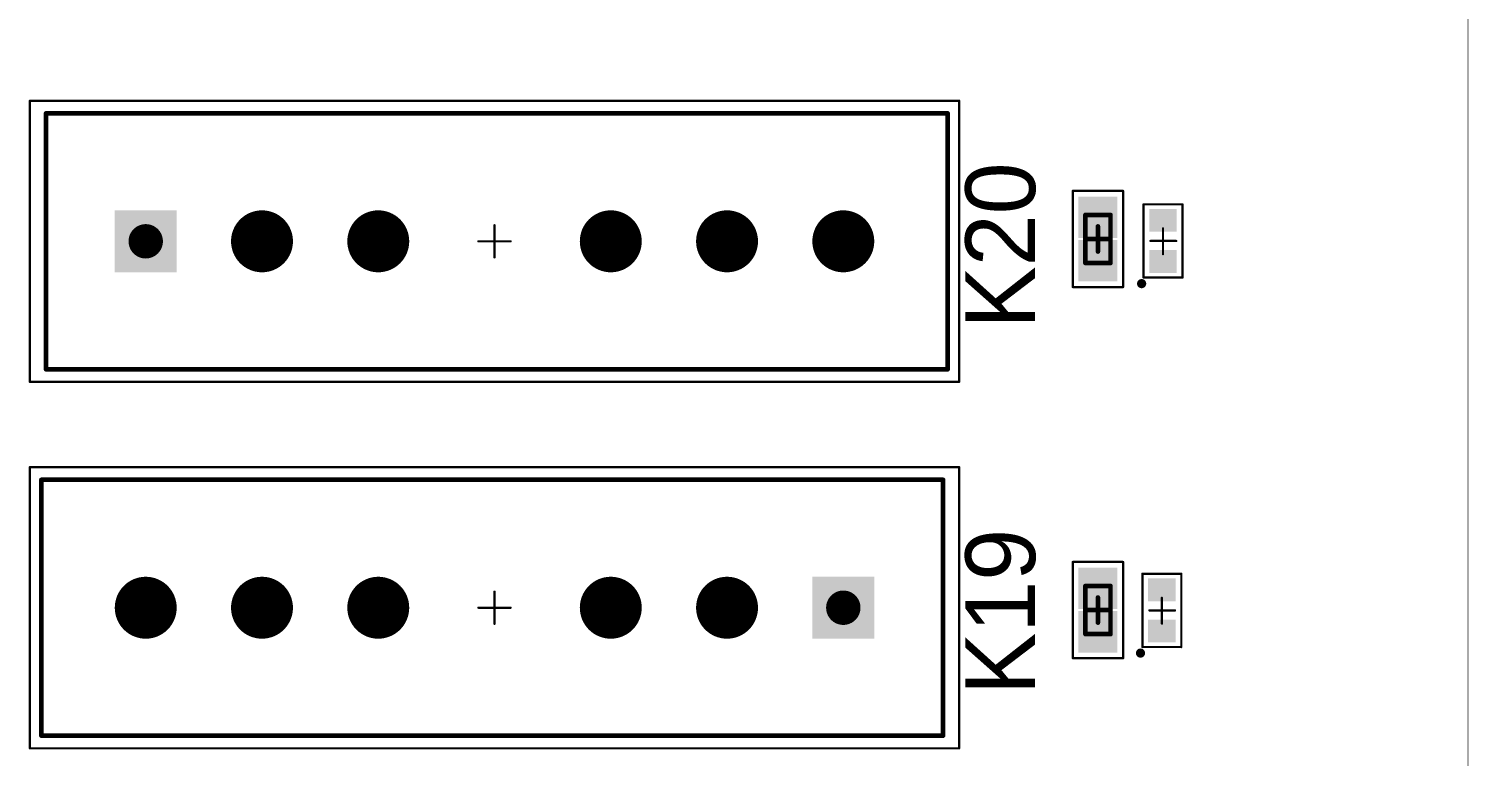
# Model space of a CAD drawing. Header units: millimetres. Extents: x -6 to 100, y 0 to 100.
# Drawn here: x 68.56 to 100.01, y 60.77 to 76.65 of the extents above; entities that cross this region are included whole.
import ezdxf

# ---------------------------------------------------------------- set-up
doc = ezdxf.new("R2010")
doc.units = ezdxf.units.MM
for name, color, linetype in [('BottomLayer', 5, 'Continuous'), ('BottomSolder', 6, 'Continuous'), ('Mechanical1', 6, 'Continuous'), ('Mechanical13', 56, 'Continuous'), ('Mechanical15', 56, 'Continuous'), ('PadHoleLayer', 156, 'Continuous'), ('TopLayer', 1, 'Continuous'), ('TopOverlay', 2, 'Continuous'), ('TopPaste', 8, 'Continuous'), ('TopSolder', 216, 'Continuous')]:
    doc.layers.add(name, color=color, linetype=linetype)

# ---------------------------------------------------------------- blocks, each defined once
blk = doc.blocks.new('RESC1005X04M_10')
at = {"layer": 'Mechanical13', "const_width": 0.1}
for points in [[(-0.525, 0.275), (-0.525, -0.275)], [(-0.525, 0.275), (0.525, 0.275)], [(0.525, 0.275), (0.525, -0.275)], [(-0.525, -0.275), (0.525, -0.275)]]:
    blk.add_lwpolyline(points, dxfattribs=at)
at = {"layer": 'Mechanical13', "const_width": 0.05}
for points in [[(-0.55, 0.275, 1), (-0.5, 0.275, 1)], [(-0.55, 0.275, 1), (-0.5, 0.275, 1)], [(0.5, 0.275, 1), (0.55, 0.275, 1)], [(0.5, 0.275, 1), (0.55, 0.275, 1)], [(-0.55, -0.275, 1), (-0.5, -0.275, 1)], [(-0.55, -0.275, 1), (-0.5, -0.275, 1)], [(0.5, -0.275, 1), (0.55, -0.275, 1)], [(0.5, -0.275, 1), (0.55, -0.275, 1)]]:
    blk.add_lwpolyline(points, format="xyb", close=True, dxfattribs=at)
at = {"layer": 'Mechanical15'}
for points, const_width in [([(-1.05, 0.55), (-1.05, -0.55)], 0.05), ([(-1.05, 0.55), (1.05, 0.55)], 0.05), ([(0, 0.275), (0, -0.275)], 0.1), ([(1.05, 0.55), (1.05, -0.55)], 0.05), ([(-0.275, 0), (0.275, 0)], 0.1), ([(-1.05, -0.55), (1.05, -0.55)], 0.05)]:
    blk.add_lwpolyline(points, dxfattribs=dict(at, const_width=const_width))
for points, const_width in [([(-1.062, 0.55, 1), (-1.038, 0.55, 1)], 0.025), ([(-1.062, 0.55, 1), (-1.038, 0.55, 1)], 0.025), ([(-0.025, 0.275, 1), (0.025, 0.275, 1)], 0.05), ([(1.038, 0.55, 1), (1.062, 0.55, 1)], 0.025), ([(1.038, 0.55, 1), (1.062, 0.55, 1)], 0.025), ([(-0.3, 0, 1), (-0.25, 0, 1)], 0.05), ([(0.25, 0, 1), (0.3, 0, 1)], 0.05), ([(-0.025, -0.275, 1), (0.025, -0.275, 1)], 0.05), ([(-1.062, -0.55, 1), (-1.038, -0.55, 1)], 0.025), ([(-1.062, -0.55, 1), (-1.038, -0.55, 1)], 0.025), ([(1.038, -0.55, 1), (1.062, -0.55, 1)], 0.025), ([(1.038, -0.55, 1), (1.062, -0.55, 1)], 0.025)]:
    blk.add_lwpolyline(points, format="xyb", close=True, dxfattribs=dict(at, const_width=const_width))
at = {"layer": 'TopLayer'}
for points in [[(-0.125, -0.325), (-0.125, 0.325), (-0.825, -0.325), (-0.825, 0.325)], [(0.825, -0.325), (0.825, 0.325), (0.125, -0.325), (0.125, 0.325)]]:
    blk.add_solid(points, dxfattribs=at)
at = {"layer": 'TopPaste'}
for points in [[(-0.125, -0.325), (-0.125, 0.325), (-0.825, -0.325), (-0.825, 0.325)], [(0.825, -0.325), (0.825, 0.325), (0.125, -0.325), (0.125, 0.325)]]:
    blk.add_solid(points, dxfattribs=at)
at = {"layer": 'TopSolder'}
for points in [[(-0.023, -0.427), (-0.023, 0.427), (-0.927, -0.427), (-0.927, 0.427)], [(0.927, -0.427), (0.927, 0.427), (0.023, -0.427), (0.023, 0.427)]]:
    blk.add_solid(points, dxfattribs=at)
blk = doc.blocks.new('RESC1005X04M_23')
at = {"layer": 'Mechanical13', "const_width": 0.1}
for points in [[(-0.525, 0.275), (-0.525, -0.275)], [(-0.525, 0.275), (0.525, 0.275)], [(0.525, 0.275), (0.525, -0.275)], [(-0.525, -0.275), (0.525, -0.275)]]:
    blk.add_lwpolyline(points, dxfattribs=at)
at = {"layer": 'Mechanical13', "const_width": 0.05}
for points in [[(-0.55, 0.275, 1), (-0.5, 0.275, 1)], [(-0.55, 0.275, 1), (-0.5, 0.275, 1)], [(0.5, 0.275, 1), (0.55, 0.275, 1)], [(0.5, 0.275, 1), (0.55, 0.275, 1)], [(-0.55, -0.275, 1), (-0.5, -0.275, 1)], [(-0.55, -0.275, 1), (-0.5, -0.275, 1)], [(0.5, -0.275, 1), (0.55, -0.275, 1)], [(0.5, -0.275, 1), (0.55, -0.275, 1)]]:
    blk.add_lwpolyline(points, format="xyb", close=True, dxfattribs=at)
at = {"layer": 'Mechanical15'}
for points, const_width in [([(-1.05, 0.55), (-1.05, -0.55)], 0.05), ([(-1.05, 0.55), (1.05, 0.55)], 0.05), ([(0, 0.275), (0, -0.275)], 0.1), ([(1.05, 0.55), (1.05, -0.55)], 0.05), ([(-0.275, 0), (0.275, 0)], 0.1), ([(-1.05, -0.55), (1.05, -0.55)], 0.05)]:
    blk.add_lwpolyline(points, dxfattribs=dict(at, const_width=const_width))
for points, const_width in [([(-1.062, 0.55, 1), (-1.038, 0.55, 1)], 0.025), ([(-1.062, 0.55, 1), (-1.038, 0.55, 1)], 0.025), ([(-0.025, 0.275, 1), (0.025, 0.275, 1)], 0.05), ([(1.038, 0.55, 1), (1.062, 0.55, 1)], 0.025), ([(1.038, 0.55, 1), (1.062, 0.55, 1)], 0.025), ([(-0.3, 0, 1), (-0.25, 0, 1)], 0.05), ([(0.25, 0, 1), (0.3, 0, 1)], 0.05), ([(-0.025, -0.275, 1), (0.025, -0.275, 1)], 0.05), ([(-1.062, -0.55, 1), (-1.038, -0.55, 1)], 0.025), ([(-1.062, -0.55, 1), (-1.038, -0.55, 1)], 0.025), ([(1.038, -0.55, 1), (1.062, -0.55, 1)], 0.025), ([(1.038, -0.55, 1), (1.062, -0.55, 1)], 0.025)]:
    blk.add_lwpolyline(points, format="xyb", close=True, dxfattribs=dict(at, const_width=const_width))
at = {"layer": 'TopLayer'}
for points in [[(-0.125, -0.325), (-0.125, 0.325), (-0.825, -0.325), (-0.825, 0.325)], [(0.825, -0.325), (0.825, 0.325), (0.125, -0.325), (0.125, 0.325)]]:
    blk.add_solid(points, dxfattribs=at)
at = {"layer": 'TopPaste'}
for points in [[(-0.125, -0.325), (-0.125, 0.325), (-0.825, -0.325), (-0.825, 0.325)], [(0.825, -0.325), (0.825, 0.325), (0.125, -0.325), (0.125, 0.325)]]:
    blk.add_solid(points, dxfattribs=at)
at = {"layer": 'TopSolder'}
for points in [[(-0.023, -0.427), (-0.023, 0.427), (-0.927, -0.427), (-0.927, 0.427)], [(0.927, -0.427), (0.927, 0.427), (0.023, -0.427), (0.023, 0.427)]]:
    blk.add_solid(points, dxfattribs=at)
blk = doc.blocks.new('SIP564W40P254L1980H810Q6___C______36')
at = {"layer": 'BottomLayer', "const_width": 0.575}
for points in [[(-5.368, 0, 1), (-4.792, 0, 1)], [(-2.828, 0, 1), (-2.252, 0, 1)], [(2.252, 0, 1), (2.828, 0, 1)], [(4.792, 0, 1), (5.368, 0, 1)], [(7.332, 0, 1), (7.908, 0, 1)]]:
    blk.add_lwpolyline(points, format="xyb", close=True, dxfattribs=at)
at = {"layer": 'BottomLayer'}
blk.add_solid([(-8.195, 0.575), (-8.195, -0.575), (-7.045, 0.575), (-7.045, -0.575)], dxfattribs=at)
at = {"layer": 'BottomSolder', "const_width": 0.677}
for points in [[(-5.418, 0, 1), (-4.742, 0, 1)], [(-2.878, 0, 1), (-2.202, 0, 1)], [(2.202, 0, 1), (2.878, 0, 1)], [(4.742, 0, 1), (5.418, 0, 1)], [(7.282, 0, 1), (7.958, 0, 1)]]:
    blk.add_lwpolyline(points, format="xyb", close=True, dxfattribs=at)
at = {"layer": 'BottomSolder'}
blk.add_solid([(-8.297, 0.677), (-8.297, -0.677), (-6.943, 0.677), (-6.943, -0.677)], dxfattribs=at)
at = {"layer": 'Mechanical13', "const_width": 0.1}
for points in [[(-9.8, -2.794), (-9.8, 2.794)], [(-9.8, 2.794), (9.9, 2.794)], [(9.9, -2.794), (9.9, 2.794)], [(-9.8, -2.794), (9.9, -2.794)]]:
    blk.add_lwpolyline(points, dxfattribs=at)
at = {"layer": 'Mechanical13', "const_width": 0.05}
for points in [[(-9.825, 2.794, 1), (-9.775, 2.794, 1)], [(-9.825, 2.794, 1), (-9.775, 2.794, 1)], [(9.875, 2.794, 1), (9.925, 2.794, 1)], [(9.875, 2.794, 1), (9.925, 2.794, 1)], [(-9.825, -2.794, 1), (-9.775, -2.794, 1)], [(-9.825, -2.794, 1), (-9.775, -2.794, 1)], [(9.875, -2.794, 1), (9.925, -2.794, 1)], [(9.875, -2.794, 1), (9.925, -2.794, 1)]]:
    blk.add_lwpolyline(points, format="xyb", close=True, dxfattribs=at)
at = {"layer": 'Mechanical15', "const_width": 0.05}
for points in [[(-10.15, -3.07), (-10.15, 3.07)], [(-10.15, 3.07), (10.15, 3.07)], [(10.15, -3.07), (10.15, 3.07)], [(0, -0.35), (0, 0.35)], [(-0.35, 0), (0.35, 0)], [(-10.15, -3.07), (10.15, -3.07)]]:
    blk.add_lwpolyline(points, dxfattribs=at)
at = {"layer": 'Mechanical15', "const_width": 0.025}
for points in [[(-10.163, 3.07, 1), (-10.138, 3.07, 1)], [(-10.163, 3.07, 1), (-10.138, 3.07, 1)], [(10.138, 3.07, 1), (10.163, 3.07, 1)], [(10.138, 3.07, 1), (10.163, 3.07, 1)], [(-0.013, 0.35, 1), (0.013, 0.35, 1)], [(-0.363, 0, 1), (-0.338, 0, 1)], [(0.338, 0, 1), (0.363, 0, 1)], [(-0.013, -0.35, 1), (0.013, -0.35, 1)], [(-10.163, -3.07, 1), (-10.138, -3.07, 1)], [(-10.163, -3.07, 1), (-10.138, -3.07, 1)], [(10.138, -3.07, 1), (10.163, -3.07, 1)], [(10.138, -3.07, 1), (10.163, -3.07, 1)]]:
    blk.add_lwpolyline(points, format="xyb", close=True, dxfattribs=at)
at = {"layer": 'PadHoleLayer', "const_width": 0.375}
for points in [[(-7.808, 0, 1), (-7.432, 0, 1)], [(-5.268, 0, 1), (-4.892, 0, 1)], [(-2.728, 0, 1), (-2.352, 0, 1)], [(2.352, 0, 1), (2.728, 0, 1)], [(4.892, 0, 1), (5.268, 0, 1)], [(7.432, 0, 1), (7.808, 0, 1)]]:
    blk.add_lwpolyline(points, format="xyb", close=True, dxfattribs=at)
at = {"layer": 'TopLayer', "const_width": 0.575}
for points in [[(-5.368, 0, 1), (-4.792, 0, 1)], [(-2.828, 0, 1), (-2.252, 0, 1)], [(2.252, 0, 1), (2.828, 0, 1)], [(4.792, 0, 1), (5.368, 0, 1)], [(7.332, 0, 1), (7.908, 0, 1)]]:
    blk.add_lwpolyline(points, format="xyb", close=True, dxfattribs=at)
at = {"layer": 'TopLayer'}
blk.add_solid([(-8.195, 0.575), (-8.195, -0.575), (-7.045, 0.575), (-7.045, -0.575)], dxfattribs=at)
at = {"layer": 'TopSolder', "const_width": 0.677}
for points in [[(-5.418, 0, 1), (-4.742, 0, 1)], [(-2.878, 0, 1), (-2.202, 0, 1)], [(2.202, 0, 1), (2.878, 0, 1)], [(4.742, 0, 1), (5.418, 0, 1)], [(7.282, 0, 1), (7.958, 0, 1)]]:
    blk.add_lwpolyline(points, format="xyb", close=True, dxfattribs=at)
at = {"layer": 'TopSolder'}
blk.add_solid([(-8.297, 0.677), (-8.297, -0.677), (-6.943, 0.677), (-6.943, -0.677)], dxfattribs=at)
blk = doc.blocks.new('SIP564W40P254L1980H810Q6___C______37')
at = {"layer": 'BottomLayer', "const_width": 0.575}
for points in [[(-5.368, 0, 1), (-4.792, 0, 1)], [(-2.828, 0, 1), (-2.252, 0, 1)], [(2.252, 0, 1), (2.828, 0, 1)], [(4.792, 0, 1), (5.368, 0, 1)], [(7.332, 0, 1), (7.908, 0, 1)]]:
    blk.add_lwpolyline(points, format="xyb", close=True, dxfattribs=at)
at = {"layer": 'BottomLayer'}
blk.add_solid([(-8.195, 0.575), (-8.195, -0.575), (-7.045, 0.575), (-7.045, -0.575)], dxfattribs=at)
at = {"layer": 'BottomSolder', "const_width": 0.677}
for points in [[(-5.418, 0, 1), (-4.742, 0, 1)], [(-2.878, 0, 1), (-2.202, 0, 1)], [(2.202, 0, 1), (2.878, 0, 1)], [(4.742, 0, 1), (5.418, 0, 1)], [(7.282, 0, 1), (7.958, 0, 1)]]:
    blk.add_lwpolyline(points, format="xyb", close=True, dxfattribs=at)
at = {"layer": 'BottomSolder'}
blk.add_solid([(-8.297, 0.677), (-8.297, -0.677), (-6.943, 0.677), (-6.943, -0.677)], dxfattribs=at)
at = {"layer": 'Mechanical13', "const_width": 0.1}
for points in [[(-9.8, 2.794), (-9.8, -2.794)], [(9.9, 2.794), (-9.8, 2.794)], [(9.9, 2.794), (9.9, -2.794)], [(9.9, -2.794), (-9.8, -2.794)]]:
    blk.add_lwpolyline(points, dxfattribs=at)
at = {"layer": 'Mechanical13', "const_width": 0.05}
for points in [[(-9.825, 2.794, 1), (-9.775, 2.794, 1)], [(-9.825, 2.794, 1), (-9.775, 2.794, 1)], [(9.875, 2.794, 1), (9.925, 2.794, 1)], [(9.875, 2.794, 1), (9.925, 2.794, 1)], [(-9.825, -2.794, 1), (-9.775, -2.794, 1)], [(-9.825, -2.794, 1), (-9.775, -2.794, 1)], [(9.875, -2.794, 1), (9.925, -2.794, 1)], [(9.875, -2.794, 1), (9.925, -2.794, 1)]]:
    blk.add_lwpolyline(points, format="xyb", close=True, dxfattribs=at)
at = {"layer": 'Mechanical15', "const_width": 0.05}
for points in [[(-10.15, 3.07), (-10.15, -3.07)], [(10.15, 3.07), (-10.15, 3.07)], [(10.15, 3.07), (10.15, -3.07)], [(0, 0.35), (0, -0.35)], [(0.35, 0), (-0.35, 0)], [(10.15, -3.07), (-10.15, -3.07)]]:
    blk.add_lwpolyline(points, dxfattribs=at)
at = {"layer": 'Mechanical15', "const_width": 0.025}
for points in [[(-10.163, 3.07, 1), (-10.138, 3.07, 1)], [(-10.163, 3.07, 1), (-10.138, 3.07, 1)], [(10.138, 3.07, 1), (10.163, 3.07, 1)], [(10.138, 3.07, 1), (10.163, 3.07, 1)], [(-0.013, 0.35, 1), (0.013, 0.35, 1)], [(-0.363, 0, 1), (-0.338, 0, 1)], [(0.338, 0, 1), (0.363, 0, 1)], [(-0.013, -0.35, 1), (0.013, -0.35, 1)], [(-10.163, -3.07, 1), (-10.138, -3.07, 1)], [(-10.163, -3.07, 1), (-10.138, -3.07, 1)], [(10.138, -3.07, 1), (10.163, -3.07, 1)], [(10.138, -3.07, 1), (10.163, -3.07, 1)]]:
    blk.add_lwpolyline(points, format="xyb", close=True, dxfattribs=at)
at = {"layer": 'PadHoleLayer', "const_width": 0.375}
for points in [[(-7.808, 0, 1), (-7.432, 0, 1)], [(-5.268, 0, 1), (-4.892, 0, 1)], [(-2.728, 0, 1), (-2.352, 0, 1)], [(2.352, 0, 1), (2.728, 0, 1)], [(4.892, 0, 1), (5.268, 0, 1)], [(7.432, 0, 1), (7.808, 0, 1)]]:
    blk.add_lwpolyline(points, format="xyb", close=True, dxfattribs=at)
at = {"layer": 'TopLayer', "const_width": 0.575}
for points in [[(-5.368, 0, 1), (-4.792, 0, 1)], [(-2.828, 0, 1), (-2.252, 0, 1)], [(2.252, 0, 1), (2.828, 0, 1)], [(4.792, 0, 1), (5.368, 0, 1)], [(7.332, 0, 1), (7.908, 0, 1)]]:
    blk.add_lwpolyline(points, format="xyb", close=True, dxfattribs=at)
at = {"layer": 'TopLayer'}
blk.add_solid([(-8.195, 0.575), (-8.195, -0.575), (-7.045, 0.575), (-7.045, -0.575)], dxfattribs=at)
at = {"layer": 'TopSolder', "const_width": 0.677}
for points in [[(-5.418, 0, 1), (-4.742, 0, 1)], [(-2.878, 0, 1), (-2.202, 0, 1)], [(2.202, 0, 1), (2.878, 0, 1)], [(4.742, 0, 1), (5.418, 0, 1)], [(7.282, 0, 1), (7.958, 0, 1)]]:
    blk.add_lwpolyline(points, format="xyb", close=True, dxfattribs=at)
at = {"layer": 'TopSolder'}
blk.add_solid([(-8.297, 0.677), (-8.297, -0.677), (-6.943, 0.677), (-6.943, -0.677)], dxfattribs=at)
blk = doc.blocks.new('DIOC1005X02R_72')
at = {"layer": 'Mechanical13', "const_width": 0.05}
for points in [[(-0.797, 0.425), (-0.797, -0.425)], [(-0.797, 0.425), (0.803, 0.425)], [(0.803, 0.425), (0.803, -0.425)], [(-0.797, -0.425), (0.803, -0.425)]]:
    blk.add_lwpolyline(points, dxfattribs=at)
at = {"layer": 'Mechanical13', "const_width": 0.025}
for points in [[(-0.81, 0.425, 1), (-0.785, 0.425, 1)], [(-0.81, 0.425, 1), (-0.785, 0.425, 1)], [(0.79, 0.425, 1), (0.815, 0.425, 1)], [(0.79, 0.425, 1), (0.815, 0.425, 1)], [(-0.81, -0.425, 1), (-0.785, -0.425, 1)], [(-0.81, -0.425, 1), (-0.785, -0.425, 1)], [(0.79, -0.425, 1), (0.815, -0.425, 1)], [(0.79, -0.425, 1), (0.815, -0.425, 1)]]:
    blk.add_lwpolyline(points, format="xyb", close=True, dxfattribs=at)
at = {"layer": 'Mechanical15', "const_width": 0.05}
for points in [[(-0.797, 0.425), (-0.797, -0.425)], [(-0.797, 0.425), (0.803, 0.425)], [(0.803, 0.425), (0.803, -0.425)], [(-0.284, 0), (0.276, 0)], [(0.003, 0.273), (0.003, -0.287)], [(-0.797, -0.425), (0.803, -0.425)]]:
    blk.add_lwpolyline(points, dxfattribs=at)
at = {"layer": 'Mechanical15', "const_width": 0.025}
for points in [[(-0.81, 0.425, 1), (-0.785, 0.425, 1)], [(-0.81, 0.425, 1), (-0.785, 0.425, 1)], [(0.79, 0.425, 1), (0.815, 0.425, 1)], [(0.79, 0.425, 1), (0.815, 0.425, 1)], [(-0.297, 0, 1), (-0.272, 0, 1)], [(-0.01, 0.273, 1), (0.015, 0.273, 1)], [(0.263, 0, 1), (0.288, 0, 1)], [(-0.01, -0.287, 1), (0.015, -0.287, 1)], [(-0.81, -0.425, 1), (-0.785, -0.425, 1)], [(-0.81, -0.425, 1), (-0.785, -0.425, 1)], [(0.79, -0.425, 1), (0.815, -0.425, 1)], [(0.79, -0.425, 1), (0.815, -0.425, 1)]]:
    blk.add_lwpolyline(points, format="xyb", close=True, dxfattribs=at)
at = {"layer": 'TopLayer'}
for points in [[(-0.697, -0.3), (-0.197, -0.3), (-0.697, 0.3), (-0.197, 0.3)], [(0.203, -0.3), (0.703, -0.3), (0.203, 0.3), (0.703, 0.3)]]:
    blk.add_solid(points, dxfattribs=at)
at = {"layer": 'TopOverlay'}
for points, const_width in [([(-0.879, 0.467, 1), (-0.979, 0.467, 1)], 0.1), ([(-1.004, 0.467, 1), (-0.954, 0.467, 1)], 0.05), ([(-0.904, 0.467, 1), (-0.854, 0.467, 1)], 0.05)]:
    blk.add_lwpolyline(points, format="xyb", close=True, dxfattribs=dict(at, const_width=const_width))
at = {"layer": 'TopPaste'}
for points in [[(-0.697, -0.3), (-0.197, -0.3), (-0.697, 0.3), (-0.197, 0.3)], [(0.203, -0.3), (0.703, -0.3), (0.203, 0.3), (0.703, 0.3)]]:
    blk.add_solid(points, dxfattribs=at)
at = {"layer": 'TopSolder'}
for points in [[(-0.697, -0.3), (-0.197, -0.3), (-0.697, 0.3), (-0.197, 0.3)], [(0.203, -0.3), (0.703, -0.3), (0.203, 0.3), (0.703, 0.3)]]:
    blk.add_solid(points, dxfattribs=at)
blk = doc.blocks.new('DIOC1005X02R_86')
at = {"layer": 'Mechanical13', "const_width": 0.05}
for points in [[(-0.797, 0.425), (-0.797, -0.425)], [(-0.797, 0.425), (0.803, 0.425)], [(0.803, 0.425), (0.803, -0.425)], [(-0.797, -0.425), (0.803, -0.425)]]:
    blk.add_lwpolyline(points, dxfattribs=at)
at = {"layer": 'Mechanical13', "const_width": 0.025}
for points in [[(-0.81, 0.425, 1), (-0.785, 0.425, 1)], [(-0.81, 0.425, 1), (-0.785, 0.425, 1)], [(0.79, 0.425, 1), (0.815, 0.425, 1)], [(0.79, 0.425, 1), (0.815, 0.425, 1)], [(-0.81, -0.425, 1), (-0.785, -0.425, 1)], [(-0.81, -0.425, 1), (-0.785, -0.425, 1)], [(0.79, -0.425, 1), (0.815, -0.425, 1)], [(0.79, -0.425, 1), (0.815, -0.425, 1)]]:
    blk.add_lwpolyline(points, format="xyb", close=True, dxfattribs=at)
at = {"layer": 'Mechanical15', "const_width": 0.05}
for points in [[(-0.797, 0.425), (-0.797, -0.425)], [(-0.797, 0.425), (0.803, 0.425)], [(0.803, 0.425), (0.803, -0.425)], [(-0.284, 0), (0.276, 0)], [(0.003, 0.273), (0.003, -0.287)], [(-0.797, -0.425), (0.803, -0.425)]]:
    blk.add_lwpolyline(points, dxfattribs=at)
at = {"layer": 'Mechanical15', "const_width": 0.025}
for points in [[(-0.81, 0.425, 1), (-0.785, 0.425, 1)], [(-0.81, 0.425, 1), (-0.785, 0.425, 1)], [(0.79, 0.425, 1), (0.815, 0.425, 1)], [(0.79, 0.425, 1), (0.815, 0.425, 1)], [(-0.297, 0, 1), (-0.272, 0, 1)], [(-0.01, 0.273, 1), (0.015, 0.273, 1)], [(0.263, 0, 1), (0.288, 0, 1)], [(-0.01, -0.287, 1), (0.015, -0.287, 1)], [(-0.81, -0.425, 1), (-0.785, -0.425, 1)], [(-0.81, -0.425, 1), (-0.785, -0.425, 1)], [(0.79, -0.425, 1), (0.815, -0.425, 1)], [(0.79, -0.425, 1), (0.815, -0.425, 1)]]:
    blk.add_lwpolyline(points, format="xyb", close=True, dxfattribs=at)
at = {"layer": 'TopLayer'}
for points in [[(-0.697, -0.3), (-0.197, -0.3), (-0.697, 0.3), (-0.197, 0.3)], [(0.203, -0.3), (0.703, -0.3), (0.203, 0.3), (0.703, 0.3)]]:
    blk.add_solid(points, dxfattribs=at)
at = {"layer": 'TopOverlay'}
for points, const_width in [([(-0.879, 0.467, 1), (-0.979, 0.467, 1)], 0.1), ([(-1.004, 0.467, 1), (-0.954, 0.467, 1)], 0.05), ([(-0.904, 0.467, 1), (-0.854, 0.467, 1)], 0.05)]:
    blk.add_lwpolyline(points, format="xyb", close=True, dxfattribs=dict(at, const_width=const_width))
at = {"layer": 'TopPaste'}
for points in [[(-0.697, -0.3), (-0.197, -0.3), (-0.697, 0.3), (-0.197, 0.3)], [(0.203, -0.3), (0.703, -0.3), (0.203, 0.3), (0.703, 0.3)]]:
    blk.add_solid(points, dxfattribs=at)
at = {"layer": 'TopSolder'}
for points in [[(-0.697, -0.3), (-0.197, -0.3), (-0.697, 0.3), (-0.197, 0.3)], [(0.203, -0.3), (0.703, -0.3), (0.203, 0.3), (0.703, 0.3)]]:
    blk.add_solid(points, dxfattribs=at)

msp = doc.modelspace()

# ---------------------------------------------------------------- linework, layer by layer
at = {"layer": 'Mechanical1', "const_width": 0.0127}
msp.add_lwpolyline([(100.006, 0.006), (100.006, 100.006)], dxfattribs=at)

# ---------------------------------------------------------------- block references
for name, p, rotation in [('SIP564W40P254L1980H810Q6___C______36', (78.74, 72.009), 360), ('RESC1005X04M_23', (91.923, 72.06), 90), ('DIOC1005X02R_72', (93.345, 72.014), 90), ('SIP564W40P254L1980H810Q6___C______37', (78.74, 64.008), 180), ('RESC1005X04M_10', (91.923, 63.957), 90), ('DIOC1005X02R_86', (93.32, 63.947), 90)]:
    msp.add_blockref(name, p, dxfattribs=dict(rotation=rotation))

# ---------------------------------------------------------------- texts
at = {"layer": 'TopOverlay'}
for s, p in [('K20', (90.551, 70.105)), ('K19', (90.551, 62.104))]:
    msp.add_text(s, height=1.524, rotation=90, dxfattribs=at).set_placement(p)

doc.saveas('drawing.dxf')
